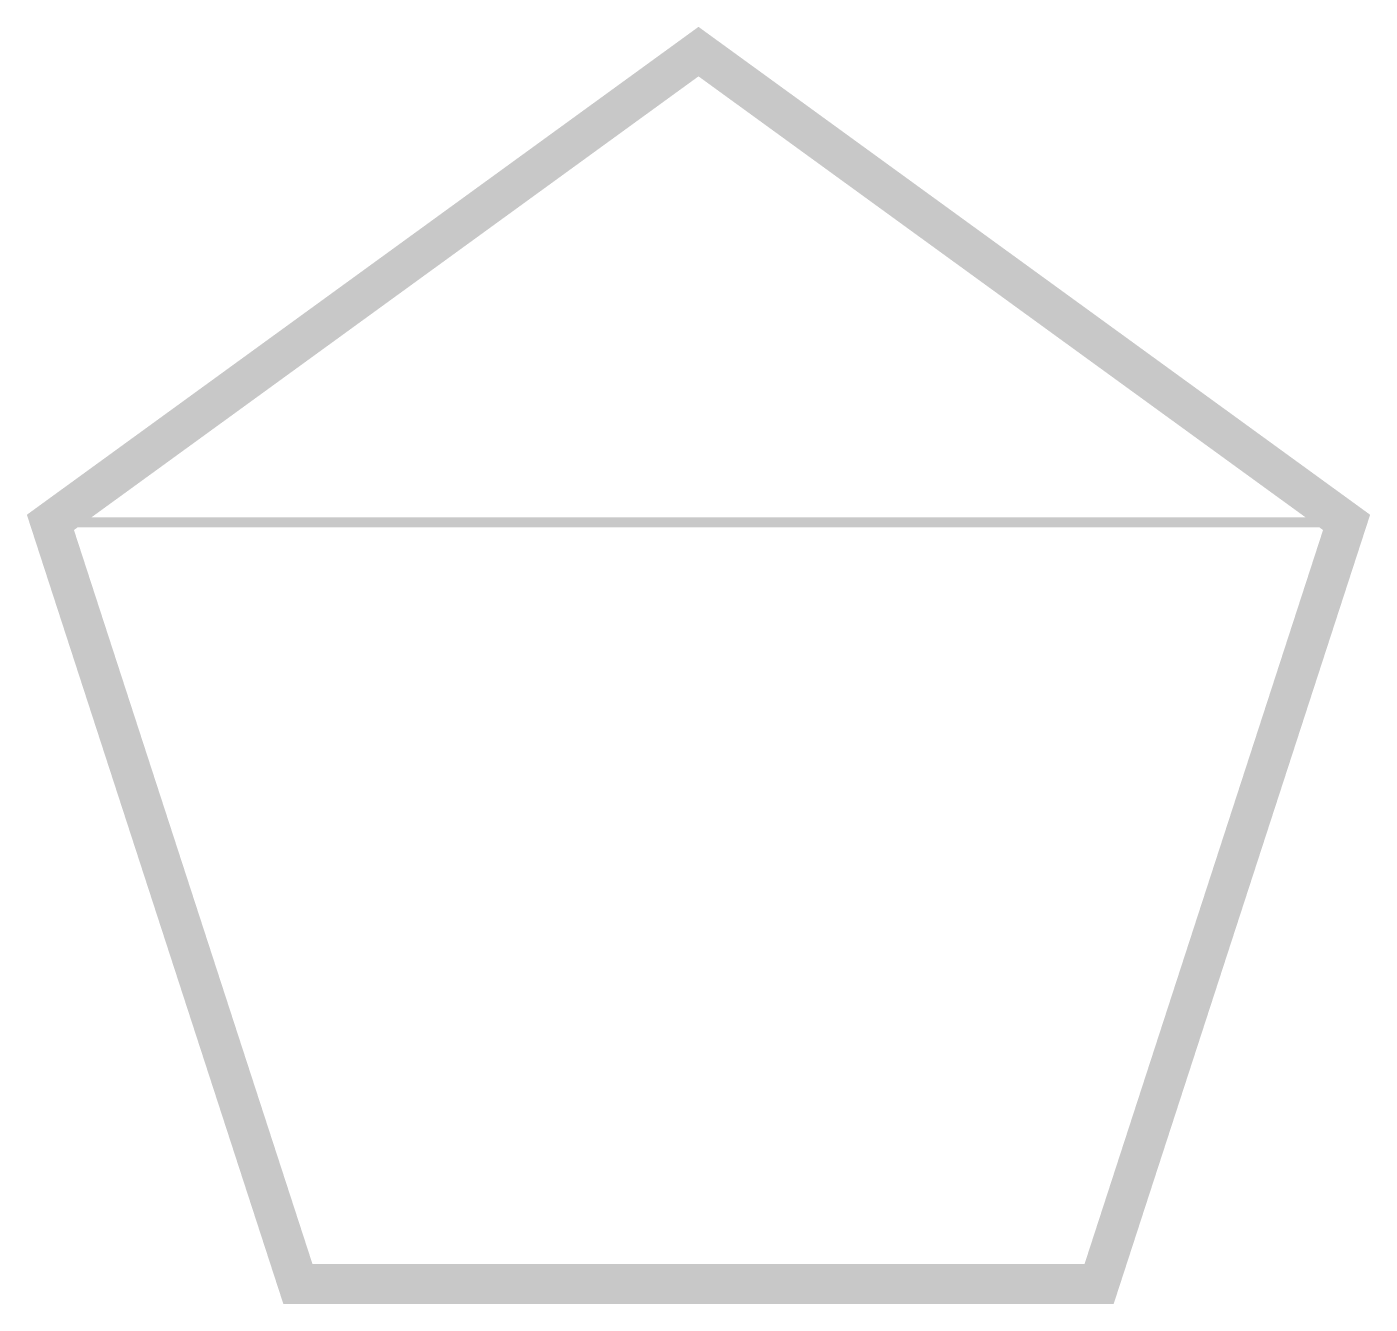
# Model space of a CAD drawing. Header units: inches. Extents: x -3.35 to 3.36, y -2.85 to 3.53.
import ezdxf

# ---------------------------------------------------------------- set-up
doc = ezdxf.new("R2010")
doc.units = ezdxf.units.IN
doc.header["$MEASUREMENT"] = 0

msp = doc.modelspace()

# ---------------------------------------------------------------- linework, layer by layer
at = {"color": 1, "const_width": 0.2}
msp.add_lwpolyline([(-1.9967, -2.7483), (2.0033, -2.7483), (3.2393, 1.0559), (0.0033, 3.4071), (-3.2328, 1.0559)], close=True, dxfattribs=at)
at = {"color": 1, "const_width": 0.05}
msp.add_lwpolyline([(-3.2328, 1.0559), (3.2393, 1.0559)], dxfattribs=at)

doc.saveas('drawing.dxf')
